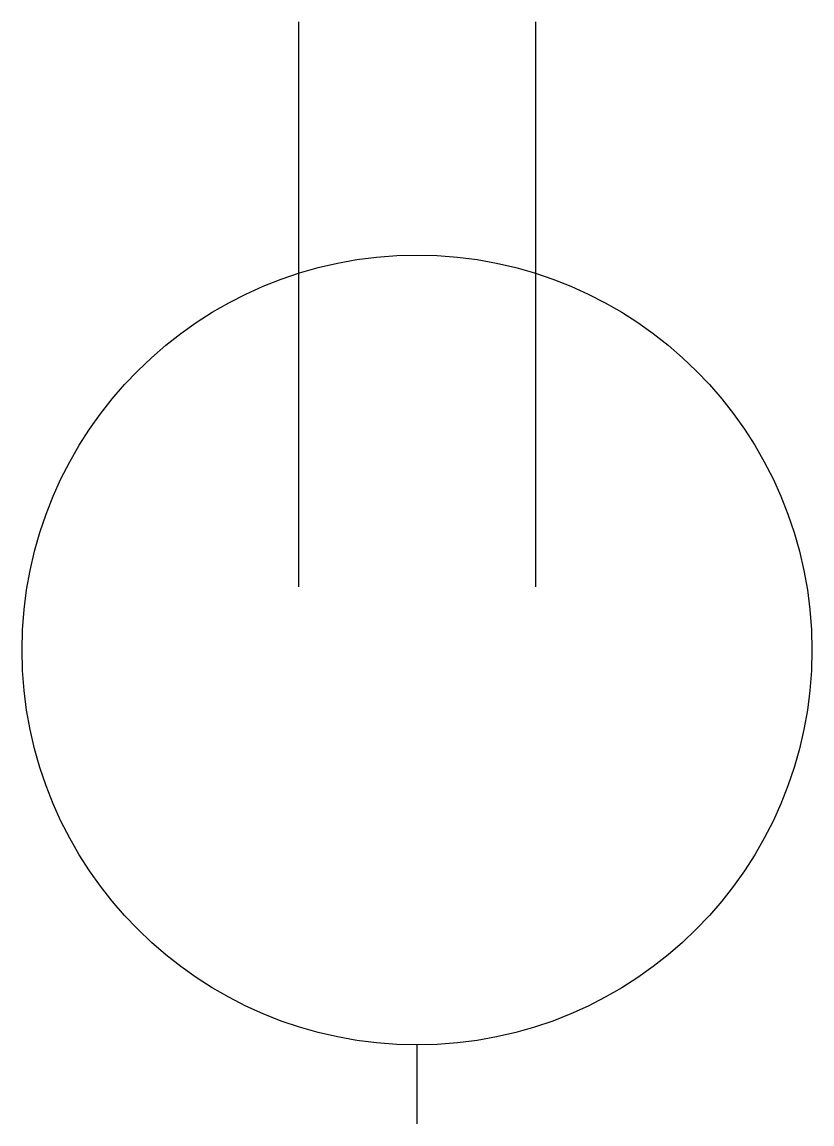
# Model space of a CAD drawing. Header units: millimetres. Extents: x -50 to 50, y 0 to 140.
import ezdxf

# ---------------------------------------------------------------- set-up
doc = ezdxf.new("R2010")
doc.units = ezdxf.units.MM
doc.layers.add('Part__Feature', color=7, linetype='CONTINUOUS')

msp = doc.modelspace()

# ---------------------------------------------------------------- linework, layer by layer
at = {"layer": 'Part__Feature'}
for p, q in [((-15, 139.51), (-15, 68)), ((15, 139.51), (15, 68)), ((0, 0), (0, 10))]:
    msp.add_line(p, q, dxfattribs=at)
msp.add_circle((0, 60), 50, dxfattribs=at)

doc.saveas('drawing.dxf')
